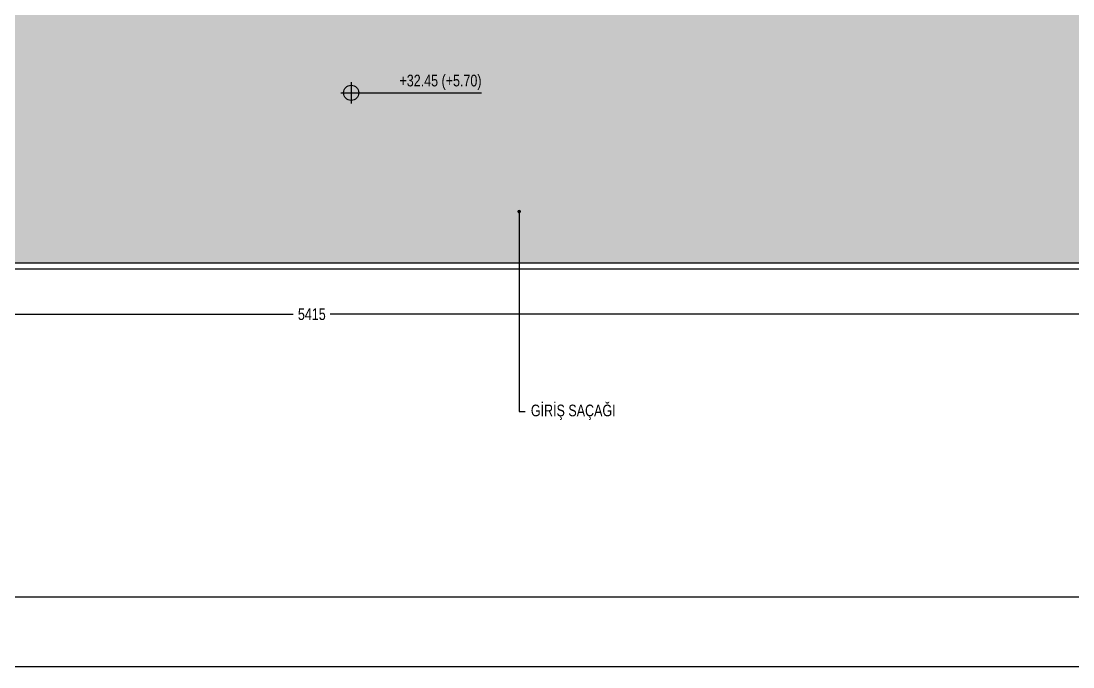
# Model space of a CAD drawing. Header units: centimetres. Extents: x 26569 to 160723, y -3143 to 14565.
# Drawn here: x 110608 to 112408, y 172 to 1278 of the extents above; entities that cross this region are included whole.
import ezdxf
from ezdxf import colors
from ezdxf.entities.mleader import LeaderData, LeaderLine
from ezdxf.math import Vec2, Vec3

# ---------------------------------------------------------------- set-up
doc = ezdxf.new("R2010")
doc.units = ezdxf.units.CM
doc.header["$LTSCALE"] = 100
for name, color, linetype in [('A-ANNO-DIMS', 187, 'Continuous'), ('A-ANNO-TEXT', 50, 'Continuous'), ('A-ANNO-TTBL', 157, 'Continuous'), ('A-ELEV-01', 255, 'Continuous'), ('A-HATCH', 253, 'Continuous')]:
    doc.layers.add(name, color=color, linetype=linetype)
doc.styles.add('Fields_100', font='act_simplex.shx', dxfattribs={"width": 0.8, "height": 20})
doc.dimstyles.new('FIELDS_100', dxfattribs={"dimscale": 0, "dimtxt": 20, "dimasz": 5, "dimexe": 5, "dimexo": 5, "dimgap": 5, "dimtad": 0, "dimdec": 0, "dimzin": 0, "dimdsep": 46, "dimtxsty": 'Fields_100', "dimblk": 'DOT', "dimcen": 0.09, "dimclrt": 50, "dimadec": 0, "dimazin": 0, "dimtfac": 1, "dimtdec": 0, "dimtix": 1, "dimtofl": 0, "dimtmove": 1, "dimatfit": 3, "dimfxl": 5, "dimfxlon": 1, "dimtolj": 1, "dimtzin": 0, "dimarcsym": 0})

# ---------------------------------------------------------------- blocks, each defined once
blk = doc.blocks.new('_Dot')
at = {"color": 0, "linetype": 'ByBlock', "lineweight": -2}
blk.add_line((-0.5, 0), (-1, 0), dxfattribs=at)
at = {"color": 0, "linetype": 'ByBlock', "const_width": 0.5}
blk.add_lwpolyline([(-0.25, 0, 1), (0.25, 0, 1)], format="xyb", close=True, dxfattribs=at)
blk = doc.blocks.new('*D849')
at = {"layer": 'A-ANNO-DIMS', "color": 0, "lineweight": -2, "transparency": 16777216}
for p, q in [((108397.8, 780.9), (108397.8, 770.9)), ((108402.8, 775.9), (111073.6, 775.9)), ((113807.8, 775.9), (111136.9, 775.9)), ((113812.8, 780.9), (113812.8, 770.9))]:
    blk.add_line(p, q, dxfattribs=at)
at = {"layer": 'DEFPOINTS', "color": 0, "transparency": 16777216}
for p in [(108397.8, 853.6, 0), (113812.8, 853.6, 0), (113812.8, 775.9)]:
    blk.add_point(p, dxfattribs=at)
at = {"layer": 'A-ANNO-DIMS', "color": 0, "lineweight": -2, "transparency": 16777216, "xscale": 5, "yscale": 5, "zscale": 5, "rotation": 180}
blk.add_blockref('_Dot', (108397.8, 775.9), dxfattribs=at)
at = {"layer": 'A-ANNO-DIMS', "color": 0, "lineweight": -2, "transparency": 16777216, "xscale": 5, "yscale": 5, "zscale": 5}
blk.add_blockref('_Dot', (113812.8, 775.9), dxfattribs=at)
at = {"layer": 'A-ANNO-DIMS', "color": 50, "transparency": 16777216, "insert": (111105.3, 775.9), "char_height": 20, "attachment_point": 5, "style": 'Fields_100'}
blk.add_mtext('\\A1;5415', dxfattribs=at)

msp = doc.modelspace()

# ---------------------------------------------------------------- hatches: boundary and pattern name
at = {"layer": 'A-ANNO-DIMS'}
h = msp.add_hatch(color=256, dxfattribs=at)
h.paths.add_polyline_path([(111172.68, 1167.88, 0.4142136), (111159.68, 1154.88), (111172.68, 1154.88)])
h.paths.add_polyline_path([(111185.68, 1154.88), (111172.68, 1154.88), (111172.68, 1141.88, 0.4142136)])
at = {"layer": 'A-HATCH', "true_color": 0xf2f2f2}
h = msp.add_hatch(color=7, dxfattribs=at)
h.dxf.hatch_style = 1
h.paths.add_polyline_path([(113802.76, 1508.62), (108407.76, 1508.62), (108407.76, 863.62), (113802.76, 863.62)])

# ---------------------------------------------------------------- linework, layer by layer
at = {"layer": 'A-ANNO-DIMS'}
for p, q in [((111172.68, 1172.88), (111172.68, 1136.88)), ((111154.68, 1154.88), (111395.68, 1154.88))]:
    msp.add_line(p, q, dxfattribs=at)
msp.add_circle((111172.68, 1154.88), 13, dxfattribs=at)
at = {"layer": 'A-ANNO-TTBL'}
for p, q in [((76081.02, 292.09), (153081.03, 292.14)), ((127081.02, 172.14), (76081.02, 172.11))]:
    msp.add_line(p, q, dxfattribs=at)
at = {"layer": 'A-ELEV-01', "ltscale": 2, "elevation": 0}
for points in [[(108397.76, 1506.62), (108397.76, 853.62), (113812.76, 853.62), (113812.76, 1508.62)], [(108407.76, 1506.62), (108407.76, 863.62), (113802.76, 863.62), (113802.76, 1508.62)]]:
    msp.add_lwpolyline(points, dxfattribs=at)

# ---------------------------------------------------------------- texts
at = {"layer": 'A-ANNO-TEXT', "insert": (111395.68, 1159.88), "char_height": 20, "attachment_point": 9, "style": 'Fields_100'}
msp.add_mtext_dynamic_manual_height_columns('+32.45 (+5.70)', width=436.6649, gutter_width=100, heights=[0], dxfattribs=at)

# ---------------------------------------------------------------- dimensions: what is measured, and where the dimension line sits
at = {"layer": 'A-ANNO-DIMS'}
dim = msp.add_linear_dim(base=(113812.76, 775.93), p1=(108397.76, 853.62, 0), p2=(113812.76, 853.62, 0), dimstyle='FIELDS_100', override={"dimscale": 1}, dxfattribs=at)
dim.commit()
dim.dimension.update_dxf_attribs({"geometry": '*D849', "text_midpoint": (111105.26, 775.93)})

# ---------------------------------------------------------------- leaders
ml = msp.add_multileader_mtext('Standard', dxfattribs=at)
ml.set_content('GİRİŞ SAÇAĞI', color=50, style='Fields_100')
ml.set_leader_properties(color=256)
ml.set_arrow_properties(name='DOT')
ml.build(insert=Vec2(0, 0))
ml.multileader.update_dxf_attribs({"dogleg_length": 10, "arrow_head_size": 6})
ctx = ml.context
ctx.base_point, ctx.char_height, ctx.arrow_head_size, ctx.landing_gap_size, ctx.plane_origin = Vec3(111470.1, 609.26), 20, 6, 10, Vec3(137914.73, 702.88)
notes = []
notes.append((ctx, [(0, (1, 1, 0), (111460.1, 609.26), (1, 0), 10, [(0, [(111460.1, 951.61)], 0, [])])]))
ctx.mtext.insert, ctx.mtext.flow_direction = Vec3(111480.1, 621.17), 5
for ctx, leaders in notes:
    for number, flags, end, landing, length, lines in leaders:
        leader = LeaderData()
        leader.index, (leader.has_last_leader_line, leader.has_dogleg_vector, leader.attachment_direction) = number, flags
        leader.last_leader_point, leader.dogleg_vector, leader.dogleg_length = Vec3(end), Vec3(landing), length
        for number, points, colour, breaks in lines:
            line = LeaderLine()
            line.index, line.vertices, line.color, line.breaks = number, Vec3.list(points), colors.encode_raw_color(colour), breaks
            leader.lines.append(line)
        ctx.leaders.append(leader)

doc.saveas('drawing.dxf')
